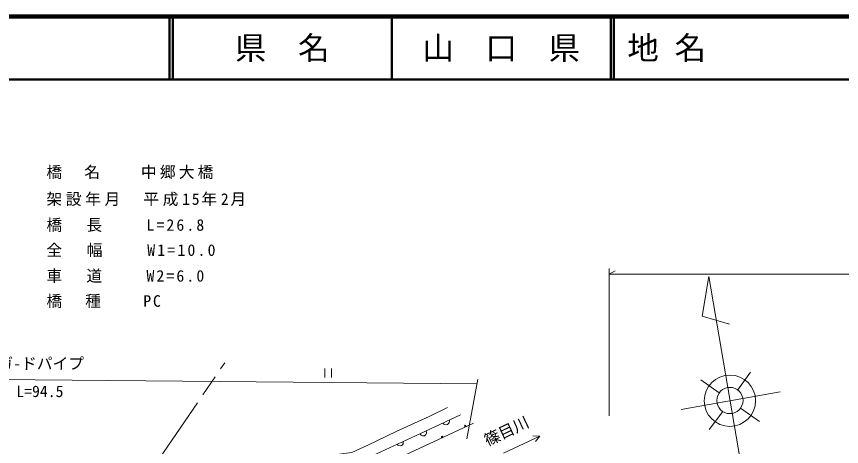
# Model space of a CAD drawing. Units: millimetres, scale not verified. Extents: x 40000 to 680000, y 20000 to 380000.
# Drawn here: x 273459 to 404368, y 311766 to 380000 of the extents above; entities that cross this region are included whole.
import ezdxf
from ezdxf.enums import TextEntityAlignment as Align

# ---------------------------------------------------------------- set-up
doc = ezdxf.new("R2010")
doc.units = ezdxf.units.MM
doc.header["$LTSCALE"] = 1000
doc.linetypes.add('CHAIN', pattern=[18.5, 12, -1.5, 3.5, -1.5])
for name, color, linetype, lineweight in [('M-BGD', 7, 'Continuous', 13), ('M-BMK', 2, 'CHAIN', 13), ('M-BMK-SRVR', 3, 'Continuous', 13), ('M-STR-HTXT', 7, 'Continuous', 13), ('M-TTL', 2, 'Continuous', 140), ('M-TTL-LINE', 7, 'Continuous', 50)]:
    doc.layers.add(name, color=color, linetype=linetype, lineweight=lineweight)
doc.layers.add('M-TTL-TXT', color=7, linetype='Continuous')
doc.styles.add('ＭＳ ゴシック', font='')
doc.styles.get('ＭＳ ゴシック').set_extended_font_data('MS Gothic')

msp = doc.modelspace()

# ---------------------------------------------------------------- linework, layer by layer
at = {"layer": 'M-BGD'}
for p, q in [((322395, 324139), (322395, 322739)), ((323445, 322739), (323445, 324139)), ((350737, 310698), (356501, 313420)), ((356501, 313420), (355384, 313445)), ((356501, 313420), (355811, 312541))]:
    msp.add_line(p, q, dxfattribs=at)
for points in [[(294818, 307982), (297609, 306035), (305745, 307366), (310567, 308134), (316046, 309104), (322024, 310114), (325385, 310671), (326660, 310809), (329225, 311990), (333723, 314161), (338920, 316538), (341834, 317951)], [(307653, 299955), (320935, 306135), (336754, 313468), (343927, 316766)], [(309796, 298758), (328152, 307163), (345977, 315466)]]:
    msp.add_lwpolyline(points, dxfattribs=at)
for centre in [(344671, 315046), (340984, 313295)]:
    msp.add_circle(centre, 108, dxfattribs=at)
for centre, radius, start, end in [((341594, 315800), 578, 214.32248, 15.06549), ((337991, 313960), 514, 196.93878, 24.92631), ((334297, 312421), 541, 213.80487, 15.93649)]:
    msp.add_arc(centre, radius, start, end, dxfattribs=at)
at = {"layer": 'M-BMK'}
msp.add_line((274472, 278306), (306503, 325025), dxfattribs=at)
at = {"layer": 'M-BMK-SRVR'}
for p, q in [((389908, 323574), (387904, 320733)), ((382065, 322324), (384973, 320286)), ((378910, 317637), (394617, 320455)), ((385520, 317318), (383354, 314452)), ((388360, 317859), (391335, 315758))]:
    msp.add_line(p, q, dxfattribs=at)
msp.add_lwpolyline([(388979, 305696), (383325, 338751), (382284, 332459), (386575, 331194)], dxfattribs=at)
for centre, radius in [((386659, 319030), 4070), ((386659, 319062), 2083)]:
    msp.add_circle(centre, radius, dxfattribs=at)
at = {"layer": 'M-STR-HTXT'}
for p, q in [((367480, 339988), (367480, 316612)), ((367480, 339129), (368480, 339629)), ((534736, 339129), (367480, 339129)), ((223951, 322838), (346548, 321712)), ((344942, 313006), (346684, 322451))]:
    msp.add_line(p, q, dxfattribs=at)
at = {"layer": 'M-TTL'}
msp.add_line((680000, 380000), (40000, 380000), dxfattribs=at)
at = {"layer": 'M-TTL-LINE'}
for p, q in [((297750, 380000), (297750, 370000)), ((298250, 380000), (298250, 370000)), ((333000, 380000), (333000, 370000)), ((367750, 380000), (367750, 370000)), ((368250, 380000), (368250, 370000)), ((40000, 370000), (680000, 370000))]:
    msp.add_line(p, q, dxfattribs=at)

# ---------------------------------------------------------------- texts
at = {"layer": 'M-BGD', "style": 'ＭＳ ゴシック'}
msp.add_text('篠目川', height=1833, rotation=25.278, dxfattribs=at).set_placement((351821, 312892), align=Align.BOTTOM_CENTER)
at = {"layer": 'M-STR-HTXT', "style": 'ＭＳ ゴシック'}
for s, p in [('ガ-ドパイプ', (270432, 323474)), ('L=94.5', (273428, 319058))]:
    msp.add_text(s, height=1833, dxfattribs=at).set_placement(p, align=Align.BOTTOM_LEFT)
at = {"layer": 'M-STR-HTXT', "char_height": 1833, "attachment_point": 7, "style": 'ＭＳ ゴシック'}
for s, insert in [('\\T1.2;橋\u3000名\u3000\u3000中郷大橋', (278205, 354192)), ('\\T1.23;架設年月\u3000平成15年2月', (278205, 349897)), ('\\T1.27;橋\u3000長\u3000\u3000L=26.8', (278205, 345798)), ('\\T1.28;全\u3000幅\u3000\u3000W1=10.0', (278205, 341818)), ('\\T1.27;車\u3000道\u3000\u3000W2=6.0', (278205, 337720)), ('\\T1.23;橋\u3000種\u3000\u3000PC', (278205, 333740))]:
    msp.add_mtext(s, dxfattribs=dict(at, insert=insert))
at = {"layer": 'M-TTL-TXT', "style": 'ＭＳ ゴシック'}
for s, p in [('県\u3000名', (315625, 375000)), ('山\u3000口\u3000県', (350375, 375000))]:
    msp.add_text(s, height=3666, dxfattribs=at).set_placement(p, align=Align.MIDDLE_CENTER)
msp.add_text('地 名', height=3666, dxfattribs=at).set_placement((370380, 375000), align=Align.MIDDLE_LEFT)

doc.saveas('drawing.dxf')
